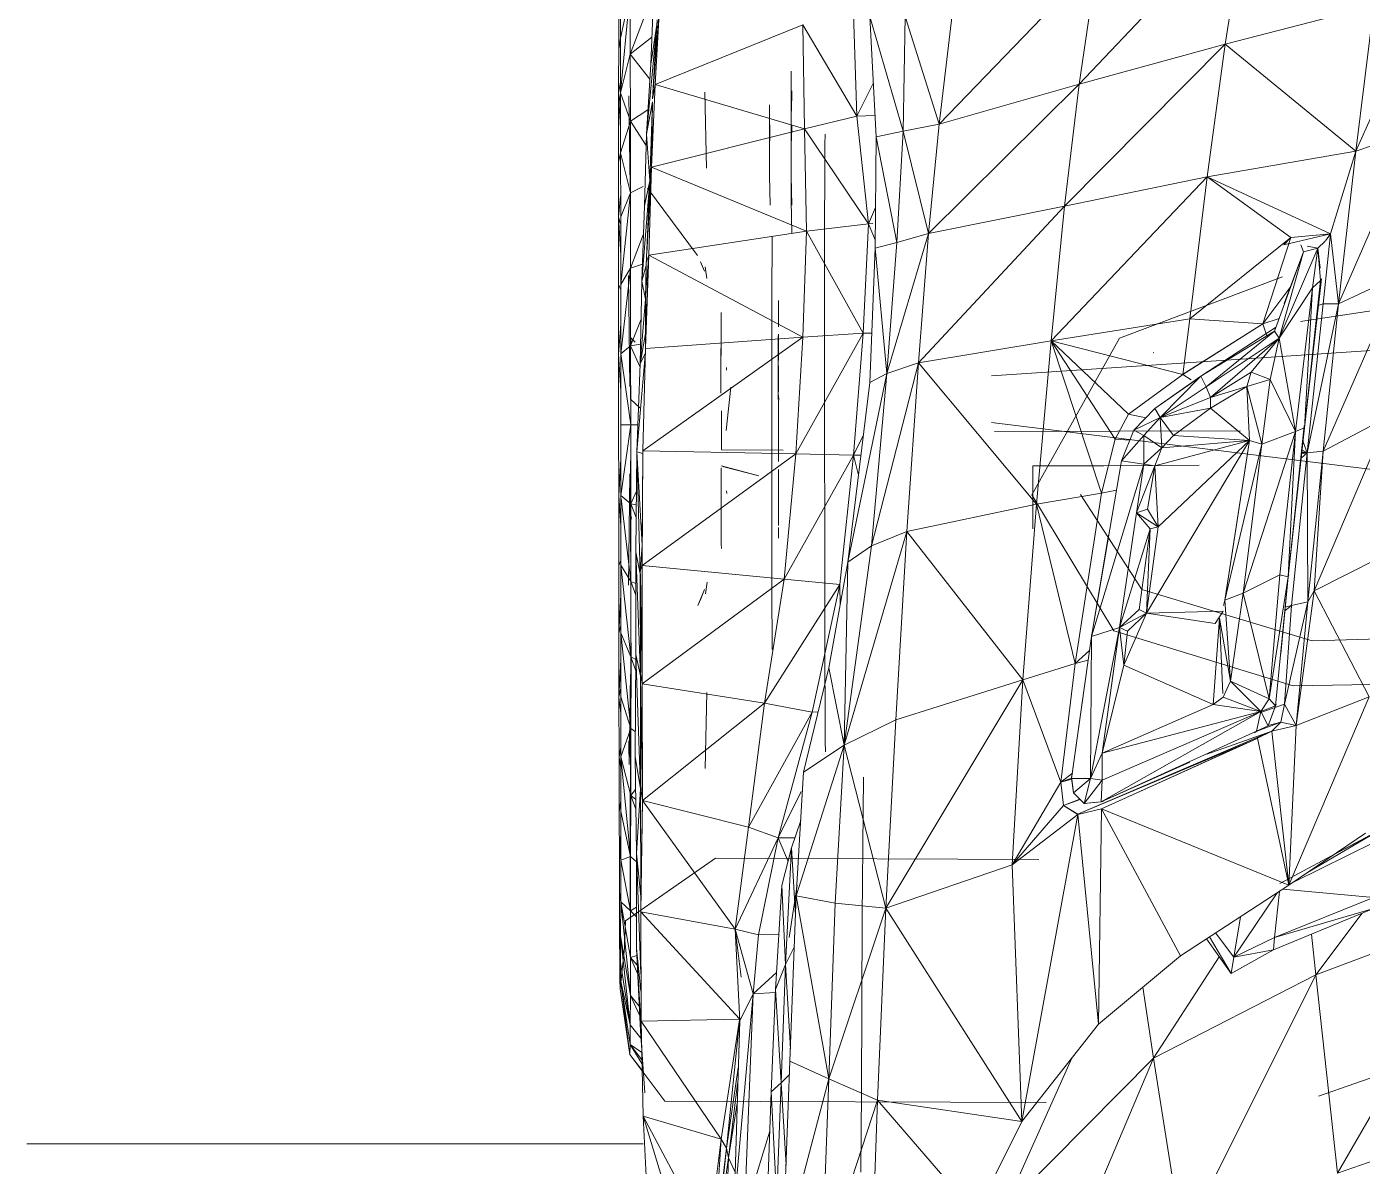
# Model space of a CAD drawing. Header units: inches. Extents: x -10205 to 13964, y -460 to 30702.
# Drawn here: x 77.77 to 106.44, y -325.3 to -300.84 of the extents above; entities that cross this region are included whole.
import ezdxf

# ---------------------------------------------------------------- set-up
doc = ezdxf.new("R2010")
doc.units = ezdxf.units.IN
doc.header["$MEASUREMENT"] = 0
for name, color, linetype, lineweight in [('0-1', 7, 'Continuous', 5), ('0-2', 8, 'Continuous', 9), ('C-TOPO-1', 53, 'Continuous', 9), ('G-IMPT-2', 254, 'Continuous', 9), ('G-IMPT-4', 53, 'Continuous', 9), ('G-IMPT-5', 50, 'Continuous', 9), ('G-IMPT-6', 7, 'Continuous', 9)]:
    doc.layers.add(name, color=color, linetype=linetype, lineweight=lineweight)

# ---------------------------------------------------------------- blocks, each defined once
blk = doc.blocks.new('Land_Rover_Evoque_-_SUV_Car_Vehicle_Automobile_13067 - Land Rover EVOQUE_dwg-1230547-SITE PLAN - CAD FILE')
at = {"layer": 'G-IMPT-2'}
for p, q in [((-0.95771, 1.94282), (-0.95775, 1.91629)), ((-0.95692, 1.9429), (-0.95684, 1.91638)), ((-0.95155, 1.9408), (-0.95684, 1.91638)), ((-0.95155, 1.9408), (-0.95678, 1.88658)), ((-0.95155, 1.9408), (-0.95146, 1.90756)), ((-0.9385, 1.94207), (-0.95146, 1.90756)), ((-0.93877, 1.93847), (-0.94023, 1.90227)), ((-0.81754, 1.86267), (-0.821, 1.92815)), ((-0.94267, 1.86414), (-0.93717, 1.92154)), ((-0.94023, 1.90227), (-0.937, 1.92379)), ((-0.95775, 1.91629), (-0.95777, 1.88647)), ((-0.95683, 1.91035), (-0.95775, 1.91629)), ((-0.95684, 1.91638), (-0.95678, 1.88658)), ((-0.95146, 1.90756), (-0.93964, 1.91682)), ((-0.95678, 1.88658), (-0.95146, 1.90756)), ((-0.95146, 1.90756), (-0.95139, 1.87118)), ((-0.95146, 1.90756), (-0.94075, 1.89411)), ((-0.94023, 1.90227), (-0.94267, 1.86414)), ((-0.95679, 1.8924), (-0.95777, 1.88647)), ((-0.9578, 1.85383), (-0.95777, 1.88647)), ((-0.95673, 1.86739), (-0.95777, 1.88647)), ((-0.95777, 1.88647), (-0.95677, 1.88091)), ((-0.95678, 1.88658), (-0.9567, 1.85396)), ((-0.95678, 1.88658), (-0.95139, 1.87118)), ((-0.95139, 1.87118), (-0.94183, 1.87733)), ((-0.94267, 1.86414), (-0.9393, 1.88171)), ((-0.9393, 1.88171), (-0.94078, 1.83868)), ((-0.95139, 1.87118), (-0.9567, 1.85396)), ((-0.95139, 1.87118), (-0.94282, 1.8579)), ((-0.95139, 1.87118), (-0.95132, 1.83212)), ((-0.94267, 1.86414), (-0.94363, 1.82502)), ((-0.94267, 1.86414), (-0.94078, 1.83868)), ((-0.81804, 1.80205), (-0.81754, 1.86267)), ((-0.95779, 1.8189), (-0.9578, 1.85383)), ((-0.9567, 1.84884), (-0.9578, 1.85383)), ((-0.95665, 1.81905), (-0.9567, 1.85396)), ((-0.95132, 1.83212), (-0.9567, 1.85396)), ((-0.94438, 1.8355), (-0.95132, 1.83212)), ((-0.94509, 1.78395), (-0.94078, 1.83868)), ((-0.94363, 1.82502), (-0.94078, 1.83868)), ((-0.94078, 1.83868), (-0.9427, 1.79273)), ((-0.95779, 1.8189), (-0.95667, 1.83036)), ((-0.95132, 1.83212), (-0.95665, 1.81905)), ((-0.95132, 1.83212), (-0.95661, 1.78225)), ((-0.95132, 1.83212), (-0.95127, 1.7911)), ((-0.9578, 1.78211), (-0.95779, 1.8189)), ((-0.95663, 1.79811), (-0.95779, 1.8189)), ((-0.95779, 1.8189), (-0.95664, 1.81491)), ((-0.95661, 1.78225), (-0.95665, 1.81905)), ((-0.94363, 1.82502), (-0.94509, 1.78395)), ((-0.94438, 1.80928), (-0.95127, 1.7911)), ((-0.57285, 1.80597), (-0.57001, 1.80976)), ((-0.82103, 1.72873), (-0.81804, 1.80205)), ((-0.95127, 1.7911), (-0.95661, 1.78225)), ((-0.95127, 1.7911), (-0.95657, 1.74432)), ((-0.95127, 1.7911), (-0.94476, 1.79324)), ((-0.95127, 1.7911), (-0.95123, 1.74873)), ((-0.94509, 1.78395), (-0.94275, 1.79256)), ((-0.9427, 1.79273), (-0.94319, 1.77414)), ((-0.94509, 1.78395), (-0.94603, 1.739)), ((-0.94509, 1.78395), (-0.94319, 1.77414)), ((-0.68498, 1.75288), (-0.59612, 1.78643)), ((-0.59612, 1.78643), (-0.5961, 1.78643)), ((-0.58633, 1.76203), (-0.42233, 1.78706)), ((-0.58633, 1.76203), (-0.42237, 1.78705)), ((-0.95777, 1.74416), (-0.9578, 1.78211)), ((-0.95661, 1.77932), (-0.9578, 1.78211)), ((-0.95657, 1.74432), (-0.95661, 1.78225)), ((-0.60685, 1.76074), (-0.59164, 1.78099)), ((-0.94603, 1.739), (-0.94319, 1.77414)), ((-0.94319, 1.77414), (-0.94319, 1.75556)), ((-0.5767, 1.77071), (-0.57397, 1.77161)), ((-0.95777, 1.74416), (-0.95659, 1.76049)), ((-0.94552, 1.76328), (-0.95123, 1.74873)), ((-0.75468, 1.73245), (-0.30644, 1.7624)), ((-0.30636, 1.76238), (-0.75468, 1.73245)), ((-0.60464, 1.75428), (-0.60685, 1.76074)), ((-0.60684, 1.76075), (-0.59796, 1.76368)), ((-0.94603, 1.739), (-0.94319, 1.75556)), ((-0.94319, 1.75556), (-0.94319, 1.74735)), ((-0.95123, 1.74873), (-0.95657, 1.74432)), ((-0.95123, 1.74873), (-0.94581, 1.74963)), ((-0.95123, 1.74873), (-0.9461, 1.7372)), ((-0.95123, 1.74873), (-0.95118, 1.70571)), ((-0.68498, 1.75288), (-0.73266, 1.66766)), ((-0.95777, 1.7056), (-0.95777, 1.74416)), ((-0.95777, 1.74416), (-0.95655, 1.7242)), ((-0.95653, 1.70572), (-0.95657, 1.74432)), ((-0.95118, 1.70571), (-0.95657, 1.74432)), ((-0.94795, 1.69108), (-0.94328, 1.74375)), ((-0.94603, 1.739), (-0.94795, 1.69108)), ((-0.94603, 1.739), (-0.94326, 1.74466)), ((-0.66635, 1.74495), (-0.66662, 1.74505)), ((-0.64585, 1.73025), (-0.65056, 1.73323)), ((-0.83286, 1.63096), (-0.82103, 1.72873)), ((-0.63535, 1.71473), (-0.6157, 1.72652)), ((-0.61424, 1.69718), (-0.6157, 1.72652)), ((-0.67062, 1.70956), (-0.68003, 1.71161)), ((-0.65549, 1.69997), (-0.63535, 1.71473)), ((-0.61424, 1.69718), (-0.63535, 1.71473)), ((-0.95777, 1.7056), (-0.95774, 1.66702)), ((-0.95653, 1.70572), (-0.95654, 1.66717)), ((-0.95118, 1.70571), (-0.95654, 1.66717)), ((-0.95118, 1.70571), (-0.95653, 1.70572)), ((-0.94736, 1.7057), (-0.95118, 1.70571)), ((-0.95118, 1.70571), (-0.95118, 1.66269)), ((-0.53285, 1.67953), (-0.75471, 1.70704)), ((-0.61914, 1.70244), (-0.75299, 1.70208)), ((-0.67936, 1.69733), (-0.68739, 1.6979)), ((-0.61424, 1.69718), (-0.67027, 1.60315)), ((-0.61424, 1.69718), (-0.6658, 1.68332)), ((-0.61424, 1.69718), (-0.66387, 1.65008)), ((-0.66187, 1.69313), (-0.65549, 1.69997)), ((-0.61424, 1.69718), (-0.66187, 1.69313)), ((-0.61424, 1.69718), (-0.65549, 1.69997)), ((-0.61424, 1.69718), (-0.62763, 1.61007)), ((-0.58283, 1.69046), (-0.5849, 1.69649)), ((-0.94795, 1.69108), (-0.94838, 1.63637)), ((-0.94795, 1.69108), (-0.94463, 1.69009)), ((-0.94795, 1.69108), (-0.94504, 1.64024)), ((-0.94795, 1.69108), (-0.94597, 1.62461)), ((-0.9446, 1.69009), (-0.94504, 1.64024)), ((-0.66187, 1.69313), (-0.6658, 1.68332)), ((-0.58609, 1.68748), (-0.58283, 1.69045)), ((-0.58283, 1.69045), (-0.58583, 1.68986)), ((-0.58283, 1.69045), (-0.58575, 1.69066)), ((-0.58283, 1.69045), (-0.5857, 1.69107)), ((-0.58283, 1.69045), (-0.58558, 1.69218)), ((-0.95653, 1.68695), (-0.95774, 1.66702)), ((-0.73218, 1.6833), (-0.73221, 1.6491)), ((-0.73213, 1.68332), (-0.73218, 1.6833)), ((-0.73213, 1.68332), (-0.69342, 1.68347)), ((-0.69342, 1.68347), (-0.65617, 1.68363)), ((-0.6658, 1.68332), (-0.66975, 1.65986)), ((-0.6658, 1.68332), (-0.66387, 1.65008)), ((-0.65617, 1.68363), (-0.64151, 1.6837)), ((-0.9577, 1.62906), (-0.95774, 1.66702)), ((-0.95653, 1.65071), (-0.95774, 1.66702)), ((-0.95651, 1.62922), (-0.95654, 1.66717)), ((-0.95118, 1.66269), (-0.95654, 1.66717)), ((-0.94812, 1.66956), (-0.95118, 1.66269)), ((-0.73266, 1.66766), (-0.68804, 1.59355)), ((-0.67281, 1.6161), (-0.70615, 1.66779)), ((-0.70613, 1.66774), (-0.70615, 1.66779)), ((-0.68668, 1.67015), (-0.69477, 1.66857)), ((-0.95115, 1.62031), (-0.95635, 1.66557)), ((-0.95118, 1.66269), (-0.94818, 1.66218)), ((-0.95118, 1.66269), (-0.95115, 1.62031)), ((-0.95118, 1.66269), (-0.94823, 1.65518)), ((-0.66387, 1.65008), (-0.66975, 1.65986)), ((-0.73216, 1.64909), (-0.73221, 1.6491)), ((-0.66387, 1.65008), (-0.67027, 1.60315)), ((-0.94504, 1.64024), (-0.94597, 1.62461)), ((-0.9577, 1.62906), (-0.95652, 1.63184)), ((-0.94838, 1.63637), (-0.94832, 1.58067)), ((-0.94838, 1.63637), (-0.94597, 1.62461)), ((-0.94838, 1.63637), (-0.94591, 1.56892)), ((-0.84322, 1.57328), (-0.83286, 1.63096)), ((-0.95765, 1.59228), (-0.9577, 1.62906)), ((-0.95651, 1.59243), (-0.95651, 1.62922)), ((-0.95116, 1.57927), (-0.95651, 1.62922)), ((-0.95651, 1.62922), (-0.95115, 1.62031)), ((-0.94597, 1.62461), (-0.94591, 1.56892)), ((-0.95116, 1.57927), (-0.95115, 1.62031)), ((-0.95115, 1.62031), (-0.94836, 1.61938)), ((-0.95115, 1.62031), (-0.94835, 1.61294)), ((-0.58007, 1.58807), (-0.67281, 1.6161)), ((-0.58007, 1.58807), (-0.67279, 1.61607)), ((-0.95765, 1.59228), (-0.95651, 1.61307)), ((-0.67027, 1.60315), (-0.68255, 1.57478)), ((-0.67027, 1.60315), (-0.68059, 1.59334)), ((-0.67027, 1.60315), (-0.62852, 1.6043)), ((-0.67027, 1.60315), (-0.63294, 1.59743)), ((-0.63294, 1.59743), (-0.62852, 1.6043)), ((-0.59497, 1.60449), (-0.59123, 1.60735)), ((-0.59123, 1.60735), (-0.59478, 1.60639)), ((-0.95765, 1.59228), (-0.95651, 1.5962)), ((-0.68804, 1.59355), (-0.59039, 1.56361)), ((-0.68059, 1.59334), (-0.68255, 1.57478)), ((-0.95765, 1.59228), (-0.95761, 1.55735)), ((-0.95652, 1.55748), (-0.95651, 1.59243)), ((-0.95116, 1.54023), (-0.95651, 1.59243)), ((-0.95651, 1.59243), (-0.95116, 1.57927)), ((-0.42226, 1.59256), (-0.58007, 1.58807)), ((-0.58003, 1.58807), (-0.58007, 1.58807)), ((-0.95116, 1.54023), (-0.95116, 1.57927)), ((-0.95116, 1.57927), (-0.94834, 1.57789)), ((-0.95116, 1.57927), (-0.94838, 1.57181)), ((-0.94832, 1.58067), (-0.94872, 1.52498)), ((-0.94832, 1.58067), (-0.94591, 1.56892)), ((-0.94832, 1.58067), (-0.94582, 1.50736)), ((-0.70906, 1.57567), (-0.70128, 1.58275)), ((-0.95651, 1.57766), (-0.95761, 1.55735)), ((-0.85704, 1.51653), (-0.84322, 1.57328)), ((-0.702, 1.57756), (-0.70906, 1.57566)), ((-0.94591, 1.56892), (-0.94582, 1.50736)), ((-0.59039, 1.56361), (-0.42274, 1.56617)), ((-0.95761, 1.55735), (-0.95652, 1.5623)), ((-0.95761, 1.55735), (-0.95754, 1.52472)), ((-0.95761, 1.55735), (-0.95652, 1.5486)), ((-0.95654, 1.52484), (-0.95652, 1.55748)), ((-0.95116, 1.54023), (-0.95652, 1.55748)), ((-0.60803, 1.54909), (-0.59517, 1.55357)), ((-0.59713, 1.54381), (-0.61061, 1.53864)), ((-0.59713, 1.54381), (-0.60405, 1.54192)), ((-0.95654, 1.52484), (-0.95116, 1.54023)), ((-0.95118, 1.5038), (-0.95116, 1.54023)), ((-0.95116, 1.54023), (-0.94862, 1.53858)), ((-0.60206, 1.53888), (-0.70762, 1.49358)), ((-0.70762, 1.49358), (-0.60991, 1.53495)), ((-0.63739, 1.52628), (-0.60206, 1.53888)), ((-0.95654, 1.53025), (-0.95754, 1.52472)), ((-0.95754, 1.52472), (-0.95747, 1.49493)), ((-0.95754, 1.52472), (-0.95654, 1.5188)), ((-0.95655, 1.49502), (-0.95654, 1.52484)), ((-0.95654, 1.52484), (-0.95123, 1.47058)), ((-0.95654, 1.52484), (-0.95118, 1.5038)), ((-0.94872, 1.52498), (-0.94813, 1.47222)), ((-0.94872, 1.52498), (-0.94582, 1.50736)), ((-0.861, 1.44909), (-0.85704, 1.51653)), ((-0.82437, 1.51372), (-0.82457, 1.49512)), ((-0.71694, 1.51114), (-0.71065, 1.51596)), ((-0.71694, 1.51113), (-0.71104, 1.51319)), ((-0.95118, 1.5038), (-0.94852, 1.50715)), ((-0.94813, 1.47222), (-0.94582, 1.50736)), ((-0.94582, 1.50736), (-0.9457, 1.44878)), ((-0.71101, 1.51275), (-0.71694, 1.51113)), ((-0.95655, 1.50085), (-0.95747, 1.49493)), ((-0.95123, 1.47058), (-0.95118, 1.5038)), ((-0.95118, 1.5038), (-0.94846, 1.50166)), ((-0.95118, 1.5038), (-0.9484, 1.49641)), ((-0.70661, 1.50181), (-0.71548, 1.49841)), ((-0.71548, 1.49841), (-0.70644, 1.50164)), ((-0.95747, 1.49493), (-0.95739, 1.46843)), ((-0.95659, 1.46851), (-0.95655, 1.49502)), ((-0.95655, 1.49502), (-0.95123, 1.47058)), ((-0.82457, 1.49512), (-0.82515, 1.43766)), ((-0.95657, 1.48347), (-0.95739, 1.46843)), ((-0.59771, 1.45585), (-0.54614, 1.48339)), ((-0.59275, 1.45488), (-0.55098, 1.48337)), ((-0.59023, 1.45659), (-0.54608, 1.47848)), ((-0.58248, 1.46188), (-0.54609, 1.48338)), ((-0.56842, 1.47147), (-0.54609, 1.48338)), ((-0.95739, 1.46843), (-0.95658, 1.47435)), ((-0.95659, 1.46851), (-0.95123, 1.47058)), ((-0.95127, 1.44103), (-0.95123, 1.47058)), ((-0.95123, 1.47058), (-0.94812, 1.46773)), ((-0.94813, 1.47222), (-0.94801, 1.42049)), ((-0.94813, 1.47222), (-0.9457, 1.44878)), ((-0.94813, 1.47222), (-0.94565, 1.40666)), ((-0.95739, 1.46843), (-0.95731, 1.44584)), ((-0.95665, 1.4459), (-0.95659, 1.46851)), ((-0.95127, 1.44103), (-0.95659, 1.46851)), ((-0.95663, 1.45124), (-0.95731, 1.44584)), ((-0.9457, 1.44878), (-0.94566, 1.44463)), ((-0.86057, 1.45489), (-0.86494, 1.42654)), ((-0.86446, 1.35915), (-0.861, 1.44909)), ((-0.65169, 1.41655), (-0.59275, 1.45488)), ((-0.59916, 1.45071), (-0.62274, 1.41569)), ((-0.59783, 1.45157), (-0.60063, 1.42652)), ((-0.60063, 1.42652), (-0.54659, 1.44819)), ((-0.59602, 1.45275), (-0.54659, 1.44819)), ((-0.95731, 1.44584), (-0.95722, 1.42726)), ((-0.9567, 1.42733), (-0.95665, 1.4459)), ((-0.95138, 1.39483), (-0.95665, 1.4459)), ((-0.9513, 1.41559), (-0.95665, 1.4459)), ((-0.95665, 1.4459), (-0.95127, 1.44103)), ((-0.9513, 1.41559), (-0.95127, 1.44103)), ((-0.95127, 1.44103), (-0.94806, 1.44305)), ((-0.95127, 1.44103), (-0.94805, 1.43773)), ((-0.60114, 1.41967), (-0.54662, 1.44234)), ((-0.60063, 1.42652), (-0.54662, 1.44234)), ((-0.48355, 1.44158), (-0.57807, 1.40608)), ((-0.95668, 1.43625), (-0.95722, 1.42726)), ((-0.82515, 1.43766), (-0.82547, 1.34248)), ((-0.61904, 1.43778), (-0.62274, 1.41569)), ((-0.55276, 1.43978), (-0.57807, 1.40608)), ((-0.95722, 1.42726), (-0.95669, 1.43182)), ((-0.95722, 1.42726), (-0.95714, 1.41285)), ((-0.95676, 1.41292), (-0.9567, 1.42733)), ((-0.95145, 1.37893), (-0.9567, 1.42733)), ((-0.95138, 1.39483), (-0.9567, 1.42733)), ((-0.62423, 1.40688), (-0.63588, 1.42683)), ((-0.63266, 1.42892), (-0.62274, 1.41569)), ((-0.62274, 1.41569), (-0.60063, 1.42652)), ((-0.60114, 1.41967), (-0.60063, 1.42652)), ((-0.58045, 1.42828), (-0.57807, 1.40608)), ((-0.95674, 1.41901), (-0.95714, 1.41285)), ((-0.95459, 1.42069), (-0.95691, 1.39846)), ((-0.94801, 1.42049), (-0.94592, 1.37559)), ((-0.94801, 1.42049), (-0.94563, 1.39729)), ((-0.94801, 1.42049), (-0.94551, 1.37703)), ((-0.6376, 1.42571), (-0.62423, 1.40688)), ((-0.62423, 1.40688), (-0.60114, 1.41967)), ((-0.60114, 1.41967), (-0.62274, 1.41569)), ((-0.95714, 1.41285), (-0.95675, 1.41643)), ((-0.95714, 1.41285), (-0.95706, 1.40334)), ((-0.95683, 1.40337), (-0.95676, 1.41292)), ((-0.95145, 1.37893), (-0.95676, 1.41292)), ((-0.95138, 1.39483), (-0.9513, 1.41559)), ((-0.9513, 1.41559), (-0.94783, 1.41664)), ((-0.94736, 1.40653), (-0.9513, 1.41559)), ((-0.9513, 1.41559), (-0.94759, 1.4114)), ((-0.69639, 1.37925), (-0.65169, 1.41655)), ((-0.6307, 1.41599), (-0.66646, 1.36078)), ((-0.62423, 1.40688), (-0.62274, 1.41569)), ((-0.95682, 1.40566), (-0.95706, 1.40334)), ((-0.57807, 1.40608), (-0.66646, 1.36078)), ((-0.95706, 1.40334), (-0.95698, 1.39846)), ((-0.9517, 1.36279), (-0.95698, 1.39846)), ((-0.95161, 1.3628), (-0.95698, 1.39846)), ((-0.95683, 1.40337), (-0.95691, 1.39846)), ((-0.95161, 1.3628), (-0.95691, 1.39846)), ((-0.95161, 1.3628), (-0.95683, 1.40337)), ((-0.95152, 1.36819), (-0.95683, 1.40337)), ((-0.95145, 1.37893), (-0.95683, 1.40337)), ((-0.67234, 1.39932), (-0.66646, 1.36078)), ((-0.95145, 1.37893), (-0.95138, 1.39483)), ((-0.94632, 1.38416), (-0.95138, 1.39483)), ((-0.95138, 1.39483), (-0.94655, 1.38901)), ((-0.95152, 1.36819), (-0.95145, 1.37893)), ((-0.94563, 1.37155), (-0.95145, 1.37893)), ((-0.94592, 1.37559), (-0.94348, 1.34185)), ((-0.73817, 1.3263), (-0.69639, 1.37925)), ((-0.95243, 1.36833), (-0.9517, 1.36279)), ((-0.95161, 1.3628), (-0.95152, 1.36819)), ((-0.94509, 1.35775), (-0.95152, 1.36819)), ((-0.95152, 1.36819), (-0.94514, 1.35983)), ((-0.95152, 1.36819), (-0.94522, 1.36375)), ((-0.48087, 1.37316), (-0.57662, 1.3401)), ((-0.93259, 1.33728), (-0.9517, 1.36279)), ((-0.94501, 1.35395), (-0.95161, 1.3628)), ((-0.95161, 1.3628), (-0.94501, 1.354)), ((-0.71095, 1.36079), (-0.74752, 1.27888)), ((-0.66646, 1.36078), (-0.74752, 1.27888)), ((-0.86845, 1.25408), (-0.86446, 1.35915)), ((-0.82579, 1.29862), (-0.82547, 1.34248)), ((-0.93259, 1.33728), (-0.72502, 1.33653)), ((-0.72502, 1.33653), (-0.72492, 1.33653)), ((-0.76322, 1.2759), (-0.73817, 1.3263))]:
    blk.add_line(p, q, dxfattribs=at)
at = {"layer": 'G-IMPT-4'}
for p, q in [((-0.70696, 1.89138), (-0.61559, 1.98745)), ((-0.61559, 1.98745), (-0.62742, 1.91315)), ((-0.6971, 1.95886), (-0.7831, 1.86959)), ((-0.6971, 1.95886), (-0.70696, 1.89138)), ((-0.55624, 1.85477), (-0.5169, 1.94287)), ((-0.93542, 1.93607), (-0.9393, 1.88326)), ((-0.93787, 1.89105), (-0.93542, 1.93607)), ((-0.82809, 1.8739), (-0.83008, 1.93548)), ((-0.81754, 1.86267), (-0.821, 1.92815)), ((-0.80276, 1.86564), (-0.821, 1.92815)), ((-0.80276, 1.86564), (-0.80178, 1.92821)), ((-0.7831, 1.86959), (-0.80178, 1.92821)), ((-0.77619, 1.92926), (-0.7831, 1.86959)), ((-0.62742, 1.91315), (-0.54638, 1.93395)), ((-0.55624, 1.85477), (-0.54638, 1.93395)), ((-0.9393, 1.88326), (-0.93686, 1.92628)), ((-0.85751, 1.92363), (-0.93787, 1.89105)), ((-0.82809, 1.8739), (-0.85751, 1.92363)), ((-0.85652, 1.86692), (-0.85751, 1.92363)), ((-0.71484, 1.8249), (-0.62742, 1.91315)), ((-0.70696, 1.89138), (-0.62742, 1.91315)), ((-0.63726, 1.84079), (-0.62742, 1.91315)), ((-0.55624, 1.85477), (-0.62742, 1.91315)), ((-0.86385, 1.89229), (-0.86388, 1.88324)), ((-0.86379, 1.89841), (-0.86385, 1.89229)), ((-0.82809, 1.8739), (-0.81907, 1.89166)), ((-0.9523, 1.8849), (-0.95143, 1.83579)), ((-0.93983, 1.84607), (-0.93787, 1.89105)), ((-0.93787, 1.89105), (-0.9393, 1.88326)), ((-0.85652, 1.86692), (-0.93787, 1.89105)), ((-0.91083, 1.88701), (-0.90987, 1.84545)), ((-0.86354, 1.87663), (-0.86352, 1.88765)), ((-0.70696, 1.89138), (-0.78901, 1.80994)), ((-0.7831, 1.86959), (-0.70696, 1.89138)), ((-0.71484, 1.8249), (-0.70696, 1.89138)), ((-0.93983, 1.84607), (-0.93932, 1.88171)), ((-0.87562, 1.88001), (-0.87567, 1.8761)), ((-0.86388, 1.88324), (-0.86385, 1.82789)), ((-0.86379, 1.87995), (-0.86384, 1.87604)), ((-0.87569, 1.87168), (-0.87567, 1.8761)), ((-0.87568, 1.84149), (-0.87569, 1.87168)), ((-0.86386, 1.87162), (-0.86384, 1.87604)), ((-0.86384, 1.84145), (-0.86386, 1.87162)), ((-0.82809, 1.8739), (-0.85652, 1.86692)), ((-0.82809, 1.8739), (-0.81815, 1.87424)), ((-0.82168, 1.81528), (-0.82809, 1.8739)), ((-0.7831, 1.86959), (-0.80276, 1.86564)), ((-0.7831, 1.86959), (-0.78901, 1.80994)), ((-0.93983, 1.84607), (-0.85652, 1.86692)), ((-0.87535, 1.86913), (-0.87538, 1.86043)), ((-0.86351, 1.86908), (-0.86355, 1.86038)), ((-0.82168, 1.81528), (-0.85652, 1.86692)), ((-0.85549, 1.81123), (-0.85652, 1.86692)), ((-0.84535, 1.86405), (-0.84544, 1.85832)), ((-0.81804, 1.80205), (-0.81754, 1.86267)), ((-0.80276, 1.86564), (-0.81754, 1.86267)), ((-0.80623, 1.80501), (-0.81754, 1.86267)), ((-0.80623, 1.80501), (-0.80276, 1.86564)), ((-0.78901, 1.80994), (-0.80276, 1.86564)), ((-0.5656, 1.77164), (-0.52478, 1.86562)), ((-0.55624, 1.85477), (-0.52478, 1.86562)), ((-0.84544, 1.85832), (-0.84551, 1.84145)), ((-0.55624, 1.85477), (-0.63726, 1.84079)), ((-0.56999, 1.80976), (-0.55624, 1.85477)), ((-0.5656, 1.77164), (-0.55624, 1.85477)), ((-0.93983, 1.84607), (-0.94244, 1.799)), ((-0.94126, 1.79817), (-0.93983, 1.84607)), ((-0.93983, 1.84607), (-0.94078, 1.84023)), ((-0.85549, 1.81123), (-0.93983, 1.84607)), ((-0.87568, 1.84149), (-0.87527, 1.82541)), ((-0.86384, 1.84145), (-0.86342, 1.82536)), ((-0.84556, 1.81473), (-0.84551, 1.84145)), ((-0.63726, 1.84079), (-0.72226, 1.75155)), ((-0.63726, 1.84079), (-0.71484, 1.8249)), ((-0.63726, 1.84079), (-0.64661, 1.76353)), ((-0.56999, 1.80976), (-0.63726, 1.84079)), ((-0.63726, 1.84079), (-0.5916, 1.80772)), ((-0.91481, 1.79804), (-0.94199, 1.83473)), ((-0.86385, 1.82789), (-0.86339, 1.80991)), ((-0.82168, 1.81528), (-0.81786, 1.82406)), ((-0.71484, 1.8249), (-0.79444, 1.73957)), ((-0.71484, 1.8249), (-0.78901, 1.80994)), ((-0.72226, 1.75155), (-0.71484, 1.8249)), ((-0.82168, 1.81528), (-0.85549, 1.81123)), ((-0.8456, 1.77992), (-0.84556, 1.81473)), ((-0.82458, 1.75565), (-0.82168, 1.81528)), ((-0.82168, 1.81528), (-0.81936, 1.81537)), ((-0.82168, 1.81528), (-0.818, 1.80655)), ((-0.94126, 1.79817), (-0.85549, 1.81123)), ((-0.87437, 1.77491), (-0.87424, 1.8082)), ((-0.85743, 1.75355), (-0.85549, 1.81123)), ((-0.82458, 1.75565), (-0.85549, 1.81123)), ((-0.80623, 1.80501), (-0.81804, 1.80205)), ((-0.78901, 1.80994), (-0.81166, 1.73366)), ((-0.81166, 1.73366), (-0.80623, 1.80501)), ((-0.78901, 1.80994), (-0.80623, 1.80501)), ((-0.79444, 1.73957), (-0.78901, 1.80994)), ((-0.5916, 1.80772), (-0.64661, 1.76353)), ((-0.5916, 1.80772), (-0.60684, 1.76075)), ((-0.56999, 1.80976), (-0.59554, 1.80381)), ((-0.5916, 1.80772), (-0.59554, 1.80381)), ((-0.56999, 1.80976), (-0.5916, 1.80772)), ((-0.57396, 1.7716), (-0.56999, 1.80976)), ((-0.56999, 1.80976), (-0.57001, 1.80976)), ((-0.5656, 1.77164), (-0.56999, 1.80976)), ((-0.94319, 1.74735), (-0.94126, 1.79817)), ((-0.94126, 1.79817), (-0.94319, 1.75711)), ((-0.94126, 1.79817), (-0.94313, 1.77637)), ((-0.94126, 1.79817), (-0.94263, 1.79447)), ((-0.85743, 1.75355), (-0.94126, 1.79817)), ((-0.82103, 1.72873), (-0.81804, 1.80205)), ((-0.81166, 1.73366), (-0.81804, 1.80205)), ((-0.91322, 1.79449), (-0.91108, 1.78937)), ((-0.91063, 1.79183), (-0.90971, 1.78539)), ((-0.95164, 1.72658), (-0.95244, 1.78708)), ((-0.57398, 1.69147), (-0.53216, 1.78739)), ((-0.5656, 1.77164), (-0.53216, 1.78739)), ((-0.84559, 1.73931), (-0.8456, 1.77992)), ((-0.9514, 1.75335), (-0.95135, 1.76911)), ((-0.87439, 1.69572), (-0.87437, 1.77491)), ((-0.87072, 1.77353), (-0.8707, 1.76806)), ((-0.87072, 1.77353), (-0.87069, 1.7592)), ((-0.8707, 1.76806), (-0.87069, 1.7592)), ((-0.58282, 1.69046), (-0.5656, 1.77164)), ((-0.58282, 1.69046), (-0.57396, 1.7716)), ((-0.57398, 1.69147), (-0.5656, 1.77164)), ((-0.57396, 1.7716), (-0.57394, 1.77173)), ((-0.5656, 1.77164), (-0.57396, 1.7716)), ((-0.90195, 1.76438), (-0.90193, 1.76694)), ((-0.90195, 1.76438), (-0.90195, 1.75271)), ((-0.64661, 1.76353), (-0.72226, 1.75155)), ((-0.60684, 1.76075), (-0.65057, 1.73323)), ((-0.64661, 1.76353), (-0.65056, 1.73321)), ((-0.60684, 1.76075), (-0.65056, 1.73321)), ((-0.64661, 1.76353), (-0.60684, 1.76075)), ((-0.60684, 1.76075), (-0.60685, 1.76074)), ((-0.95084, 1.75012), (-0.9514, 1.75335)), ((-0.9514, 1.75335), (-0.95133, 1.71962)), ((-0.9514, 1.75335), (-0.94886, 1.75079)), ((-0.94462, 1.69162), (-0.85743, 1.75355)), ((-0.94319, 1.74735), (-0.94319, 1.75556)), ((-0.85743, 1.75355), (-0.94319, 1.74735)), ((-0.87082, 1.73504), (-0.87083, 1.75422)), ((-0.87083, 1.75422), (-0.87082, 1.75067)), ((-0.87073, 1.75518), (-0.87069, 1.74086)), ((-0.82458, 1.75565), (-0.86129, 1.69)), ((-0.86129, 1.69), (-0.85743, 1.75355)), ((-0.82458, 1.75565), (-0.85743, 1.75355)), ((-0.82993, 1.68914), (-0.82458, 1.75565)), ((-0.82458, 1.75565), (-0.81993, 1.75567)), ((-0.94462, 1.69162), (-0.94319, 1.74735)), ((-0.90206, 1.74234), (-0.90204, 1.74735)), ((-0.90195, 1.75271), (-0.90194, 1.74355)), ((-0.87069, 1.74086), (-0.87067, 1.74923)), ((-0.72226, 1.75155), (-0.79444, 1.73957)), ((-0.72226, 1.75155), (-0.73014, 1.66256)), ((-0.65056, 1.73321), (-0.72226, 1.75155)), ((-0.72226, 1.75155), (-0.68003, 1.7116)), ((-0.72226, 1.75155), (-0.68739, 1.69792)), ((-0.72226, 1.75155), (-0.69477, 1.66857)), ((-0.90206, 1.74234), (-0.90204, 1.73012)), ((-0.87079, 1.72372), (-0.8708, 1.74291)), ((-0.8708, 1.74291), (-0.87079, 1.73305)), ((-0.84559, 1.73931), (-0.84558, 1.69576)), ((-0.79444, 1.73957), (-0.82007, 1.6398)), ((-0.79444, 1.73957), (-0.81166, 1.73366)), ((-0.79444, 1.73957), (-0.80086, 1.64768)), ((-0.73014, 1.66256), (-0.79444, 1.73957)), ((-0.89899, 1.73695), (-0.89902, 1.73554)), ((-0.87082, 1.73504), (-0.87085, 1.71944)), ((-0.87079, 1.72372), (-0.87079, 1.73305)), ((-0.83286, 1.63096), (-0.81166, 1.73366)), ((-0.81166, 1.73366), (-0.82103, 1.72873)), ((-0.82007, 1.6398), (-0.81166, 1.73366)), ((-0.65056, 1.73321), (-0.68003, 1.7116)), ((-0.90203, 1.72291), (-0.90204, 1.73012)), ((-0.89662, 1.7262), (-0.89915, 1.70264)), ((-0.83286, 1.63096), (-0.82103, 1.72873)), ((-0.95133, 1.71962), (-0.94626, 1.71498)), ((-0.87064, 1.71925), (-0.87062, 1.70255)), ((-0.87062, 1.72184), (-0.8706, 1.71924)), ((-0.90183, 1.71332), (-0.9018, 1.71333)), ((-0.90182, 1.70265), (-0.90183, 1.71332)), ((-0.68003, 1.7116), (-0.68739, 1.69792)), ((-0.53859, 1.71017), (-0.57893, 1.61521)), ((-0.57398, 1.69147), (-0.53859, 1.71017)), ((-0.90182, 1.70265), (-0.90181, 1.69204)), ((-0.87062, 1.70255), (-0.87061, 1.68583)), ((-0.87427, 1.6166), (-0.87439, 1.69572)), ((-0.84558, 1.69576), (-0.84552, 1.65221)), ((-0.82993, 1.68914), (-0.82451, 1.69999)), ((-0.68739, 1.69792), (-0.69477, 1.66857)), ((-0.94503, 1.62906), (-0.94462, 1.69162)), ((-0.94503, 1.62906), (-0.86129, 1.69)), ((-0.94462, 1.69162), (-0.94486, 1.66325)), ((-0.86129, 1.69), (-0.94462, 1.69162)), ((-0.90181, 1.69204), (-0.86822, 1.69189)), ((-0.86759, 1.62157), (-0.86129, 1.69)), ((-0.82993, 1.68914), (-0.86759, 1.62157)), ((-0.82993, 1.68914), (-0.86129, 1.69)), ((-0.83721, 1.61875), (-0.82993, 1.68914)), ((-0.82993, 1.68914), (-0.82582, 1.68916)), ((-0.82993, 1.68914), (-0.82713, 1.67833)), ((-0.5912, 1.60734), (-0.58282, 1.69046)), ((-0.58282, 1.69046), (-0.57398, 1.69147)), ((-0.58235, 1.60936), (-0.58282, 1.69046)), ((-0.58235, 1.60936), (-0.57398, 1.69147)), ((-0.57398, 1.69147), (-0.57893, 1.61521)), ((-0.95133, 1.65243), (-0.95129, 1.6861)), ((-0.90201, 1.67511), (-0.902, 1.68234)), ((-0.90174, 1.68338), (-0.90039, 1.68293)), ((-0.90174, 1.68338), (-0.88145, 1.67786)), ((-0.90039, 1.68293), (-0.88145, 1.67786)), ((-0.87077, 1.68131), (-0.87075, 1.672)), ((-0.87077, 1.68131), (-0.87074, 1.66215)), ((-0.95233, 1.61847), (-0.95162, 1.67899)), ((-0.902, 1.6629), (-0.90201, 1.67511)), ((-0.89896, 1.66972), (-0.89892, 1.66833)), ((-0.87079, 1.66997), (-0.87078, 1.6508)), ((-0.87075, 1.672), (-0.87074, 1.66215)), ((-0.69477, 1.66857), (-0.73014, 1.66256)), ((-0.69477, 1.66857), (-0.70906, 1.57564)), ((-0.90198, 1.65794), (-0.902, 1.6629)), ((-0.90186, 1.66175), (-0.90187, 1.6526)), ((-0.87074, 1.66215), (-0.87076, 1.65439)), ((-0.73014, 1.66256), (-0.80086, 1.64768)), ((-0.73014, 1.66256), (-0.73755, 1.56677)), ((-0.73014, 1.66256), (-0.70906, 1.57564)), ((-0.95133, 1.65243), (-0.95077, 1.65561)), ((-0.95128, 1.6367), (-0.95133, 1.65243)), ((-0.90186, 1.64092), (-0.90187, 1.6526)), ((-0.87076, 1.65439), (-0.87078, 1.6508)), ((-0.84552, 1.65221), (-0.84549, 1.61163)), ((-0.87063, 1.64989), (-0.87068, 1.64395)), ((-0.80086, 1.64768), (-0.83486, 1.53127)), ((-0.80086, 1.64768), (-0.82007, 1.6398)), ((-0.80086, 1.64768), (-0.8068, 1.545)), ((-0.73755, 1.56677), (-0.80086, 1.64768)), ((-0.94503, 1.62906), (-0.94504, 1.64024)), ((-0.90182, 1.63837), (-0.90186, 1.64092)), ((-0.83486, 1.53127), (-0.82007, 1.6398)), ((-0.83286, 1.63096), (-0.82007, 1.6398)), ((-0.84322, 1.57328), (-0.83286, 1.63096)), ((-0.83486, 1.53127), (-0.83286, 1.63096)), ((-0.54404, 1.63292), (-0.57893, 1.61521)), ((-0.94503, 1.62906), (-0.94597, 1.62616)), ((-0.94494, 1.5646), (-0.94594, 1.62461)), ((-0.86759, 1.62157), (-0.94503, 1.62906)), ((-0.94494, 1.5646), (-0.94503, 1.62906)), ((-0.86759, 1.62157), (-0.94494, 1.5646)), ((-0.91468, 1.60729), (-0.91096, 1.61599)), ((-0.91309, 1.61091), (-0.91096, 1.61599)), ((-0.91052, 1.61368), (-0.90961, 1.61998)), ((-0.86759, 1.62157), (-0.87832, 1.5541)), ((-0.83721, 1.61875), (-0.87832, 1.5541)), ((-0.87407, 1.58341), (-0.87427, 1.6166)), ((-0.83721, 1.61875), (-0.86759, 1.62157)), ((-0.85236, 1.54929), (-0.83721, 1.61875)), ((-0.83721, 1.61875), (-0.83712, 1.60724)), ((-0.58877, 1.54189), (-0.57893, 1.61521)), ((-0.58235, 1.60936), (-0.57893, 1.61521)), ((-0.54896, 1.55763), (-0.57893, 1.61521)), ((-0.91468, 1.60729), (-0.91309, 1.61091)), ((-0.84549, 1.61163), (-0.84539, 1.5768)), ((-0.59515, 1.55356), (-0.58235, 1.60936)), ((-0.58235, 1.60936), (-0.5912, 1.60734)), ((-0.58877, 1.54189), (-0.58235, 1.60936)), ((-0.59515, 1.55356), (-0.5912, 1.60734)), ((-0.95098, 1.58705), (-0.95147, 1.49)), ((-0.95098, 1.58705), (-0.9514, 1.46661)), ((-0.85704, 1.51653), (-0.84322, 1.57328)), ((-0.84539, 1.5768), (-0.84531, 1.55006)), ((-0.83486, 1.53127), (-0.84322, 1.57328)), ((-0.70906, 1.57564), (-0.73755, 1.56677)), ((-0.70906, 1.57564), (-0.71694, 1.51113)), ((-0.95124, 1.56984), (-0.95206, 1.52072)), ((-0.94494, 1.5646), (-0.94591, 1.57047)), ((-0.94484, 1.50107), (-0.94589, 1.56892)), ((-0.94484, 1.50107), (-0.94494, 1.5646)), ((-0.87832, 1.5541), (-0.94494, 1.5646)), ((-0.81226, 1.44238), (-0.73755, 1.56677)), ((-0.73755, 1.56677), (-0.8068, 1.545)), ((-0.7435, 1.46606), (-0.73755, 1.56677)), ((-0.73755, 1.56677), (-0.71694, 1.51113)), ((-0.91058, 1.51847), (-0.90969, 1.55995)), ((-0.59275, 1.45488), (-0.54896, 1.55763)), ((-0.58877, 1.54189), (-0.54896, 1.55763)), ((-0.95134, 1.55391), (-0.95206, 1.52072)), ((-0.94484, 1.50107), (-0.87832, 1.5541)), ((-0.88706, 1.48663), (-0.87832, 1.5541)), ((-0.85236, 1.54929), (-0.87832, 1.5541)), ((-0.84531, 1.55006), (-0.84523, 1.53321)), ((-0.59713, 1.54378), (-0.59517, 1.55357)), ((-0.59713, 1.54378), (-0.59515, 1.55356)), ((-0.58877, 1.54189), (-0.59515, 1.55356)), ((-0.85236, 1.54929), (-0.88706, 1.48663)), ((-0.85236, 1.54929), (-0.87091, 1.4808)), ((-0.85236, 1.54929), (-0.84906, 1.5493)), ((-0.8068, 1.545), (-0.83486, 1.53127)), ((-0.81226, 1.44238), (-0.8068, 1.545)), ((-0.60204, 1.53889), (-0.59713, 1.54378)), ((-0.59713, 1.54378), (-0.59712, 1.54381)), ((-0.58877, 1.54189), (-0.59713, 1.54378)), ((-0.69486, 1.49653), (-0.60989, 1.53496)), ((-0.69486, 1.49653), (-0.60991, 1.53495)), ((-0.60989, 1.53496), (-0.60204, 1.53889)), ((-0.60989, 1.53496), (-0.60206, 1.53888)), ((-0.59275, 1.45488), (-0.60989, 1.53496)), ((-0.60204, 1.53889), (-0.58877, 1.54189)), ((-0.59275, 1.45488), (-0.60204, 1.53889)), ((-0.59275, 1.45488), (-0.58877, 1.54189)), ((-0.95214, 1.5335), (-0.95216, 1.52627)), ((-0.83486, 1.53127), (-0.861, 1.44909)), ((-0.83486, 1.53127), (-0.85704, 1.51653)), ((-0.84523, 1.53321), (-0.84511, 1.52761)), ((-0.83981, 1.44522), (-0.83486, 1.53127)), ((-0.81226, 1.44238), (-0.83486, 1.53127)), ((-0.861, 1.44909), (-0.85704, 1.51653)), ((-0.94484, 1.50107), (-0.94582, 1.50891)), ((-0.87091, 1.4808), (-0.8583, 1.50602)), ((-0.7435, 1.46606), (-0.71694, 1.51113)), ((-0.71548, 1.4984), (-0.71694, 1.51113)), ((-0.94572, 1.44051), (-0.94484, 1.50107)), ((-0.94484, 1.50107), (-0.9457, 1.45033)), ((-0.89432, 1.43092), (-0.94484, 1.50107)), ((-0.94484, 1.50107), (-0.88706, 1.48663)), ((-0.7435, 1.46606), (-0.71548, 1.4984)), ((-0.7435, 1.46606), (-0.70762, 1.49355)), ((-0.73817, 1.3263), (-0.70762, 1.49355)), ((-0.71548, 1.4984), (-0.70764, 1.49357)), ((-0.70762, 1.49355), (-0.71548, 1.4984)), ((-0.70762, 1.49355), (-0.69486, 1.49653)), ((-0.69639, 1.37925), (-0.70762, 1.49355)), ((-0.69639, 1.37925), (-0.69486, 1.49653)), ((-0.59275, 1.45488), (-0.69486, 1.49653)), ((-0.65169, 1.41655), (-0.69486, 1.49653)), ((-0.95147, 1.49), (-0.95148, 1.44441)), ((-0.89432, 1.43092), (-0.88706, 1.48663)), ((-0.87091, 1.4808), (-0.88706, 1.48663)), ((-0.87091, 1.4808), (-0.89432, 1.43092)), ((-0.87091, 1.4808), (-0.88163, 1.428)), ((-0.87091, 1.4808), (-0.86201, 1.48084)), ((-0.87091, 1.4808), (-0.86549, 1.46794)), ((-0.55098, 1.48337), (-0.59275, 1.45488)), ((-0.90507, 1.46962), (-0.95411, 1.43559)), ((-0.90511, 1.46962), (-0.7289, 1.469)), ((-0.90511, 1.46962), (-0.90507, 1.46962)), ((-0.7435, 1.46606), (-0.81226, 1.44238)), ((-0.73817, 1.3263), (-0.7435, 1.46606)), ((-0.94572, 1.44051), (-0.9457, 1.45033)), ((-0.86446, 1.35915), (-0.861, 1.44909)), ((-0.84331, 1.34945), (-0.861, 1.44909)), ((-0.83981, 1.44522), (-0.861, 1.44909)), ((-0.59275, 1.45488), (-0.65169, 1.41655)), ((-0.94559, 1.38095), (-0.94572, 1.44051)), ((-0.8919, 1.38218), (-0.94572, 1.44051)), ((-0.89432, 1.43092), (-0.94572, 1.44051)), ((-0.94569, 1.44051), (-0.94569, 1.44336)), ((-0.84331, 1.34945), (-0.83981, 1.44522)), ((-0.81226, 1.44238), (-0.84331, 1.34945)), ((-0.81226, 1.44238), (-0.83981, 1.44522)), ((-0.81672, 1.33781), (-0.81226, 1.44238)), ((-0.73817, 1.3263), (-0.81226, 1.44238)), ((-0.95411, 1.43559), (-0.95459, 1.42069)), ((-0.89101, 1.40477), (-0.89432, 1.43092)), ((-0.89432, 1.43092), (-0.89184, 1.38109)), ((-0.89432, 1.43092), (-0.88163, 1.428)), ((-0.89432, 1.43092), (-0.88454, 1.39574)), ((-0.88163, 1.428), (-0.88454, 1.39574)), ((-0.88163, 1.428), (-0.87052, 1.42806)), ((-0.95459, 1.42069), (-0.95452, 1.42534)), ((-0.65169, 1.41655), (-0.69639, 1.37925)), ((-0.88454, 1.39574), (-0.87176, 1.40731)), ((-0.8947, 1.28233), (-0.88454, 1.39574)), ((-0.89184, 1.38109), (-0.88454, 1.39574)), ((-0.88454, 1.39574), (-0.88932, 1.27597)), ((-0.88454, 1.39574), (-0.87238, 1.39652)), ((-0.89189, 1.38206), (-0.94559, 1.38095)), ((-0.94448, 1.32921), (-0.94559, 1.38095)), ((-0.90195, 1.31661), (-0.94559, 1.38095)), ((-0.90195, 1.31661), (-0.89187, 1.38153)), ((-0.89899, 1.31174), (-0.89188, 1.38109)), ((-0.8947, 1.28233), (-0.89184, 1.38109)), ((-0.69639, 1.37925), (-0.73817, 1.3263)), ((-0.89259, 1.3554), (-0.89899, 1.31174)), ((-0.86845, 1.25408), (-0.86446, 1.35915)), ((-0.84331, 1.34945), (-0.86446, 1.35915)), ((-0.89298, 1.34695), (-0.89802, 1.30637)), ((-0.84331, 1.34945), (-0.86845, 1.25408)), ((-0.84727, 1.24437), (-0.84331, 1.34945)), ((-0.81672, 1.33781), (-0.84331, 1.34945)), ((-0.89314, 1.33613), (-0.89802, 1.30637)), ((-0.81672, 1.33781), (-0.84727, 1.24437)), ((-0.82071, 1.23222), (-0.81672, 1.33781)), ((-0.73817, 1.3263), (-0.81672, 1.33781)), ((-0.76322, 1.2759), (-0.81672, 1.33781)), ((-0.94236, 1.2892), (-0.94448, 1.32921)), ((-0.90949, 1.21408), (-0.94448, 1.32921)), ((-0.90865, 1.26191), (-0.94448, 1.32921)), ((-0.90195, 1.31661), (-0.94448, 1.32921)), ((-0.73817, 1.3263), (-0.76322, 1.2759)), ((-0.88932, 1.27597), (-0.87543, 1.32089)), ((-0.90865, 1.26191), (-0.90195, 1.31661)), ((-0.90572, 1.2497), (-0.89899, 1.31174)), ((-0.90571, 1.25702), (-0.90195, 1.31661)), ((-0.89899, 1.31174), (-0.90571, 1.25702)), ((-0.89899, 1.31174), (-0.90195, 1.31661)), ((-0.89802, 1.30637), (-0.89899, 1.31174)), ((-0.89802, 1.30637), (-0.90572, 1.2497)), ((-0.90227, 1.15779), (-0.89802, 1.30637)), ((-0.89802, 1.30637), (-0.89423, 1.29859))]:
    blk.add_line(p, q, dxfattribs=at)
at = {"layer": 'G-IMPT-5'}
for p, q in [((-0.57687, 1.80193), (-0.57298, 1.80584)), ((-0.58473, 1.79991), (-0.60046, 1.75683)), ((-0.59801, 1.75296), (-0.57687, 1.80193)), ((-0.59801, 1.75296), (-0.58473, 1.79991)), ((-0.58473, 1.79991), (-0.5952, 1.77173)), ((-0.58473, 1.79991), (-0.58624, 1.80382)), ((-0.57687, 1.80193), (-0.58473, 1.79991)), ((-0.57687, 1.80193), (-0.58272, 1.80311)), ((-0.57983, 1.7804), (-0.57687, 1.80193)), ((-0.57687, 1.80193), (-0.57541, 1.78432)), ((-0.57687, 1.80193), (-0.5756, 1.79101)), ((-0.58427, 1.70416), (-0.57494, 1.78532)), ((-0.57541, 1.78432), (-0.58427, 1.70416)), ((-0.57983, 1.7804), (-0.57541, 1.78432)), ((-0.57541, 1.78432), (-0.57494, 1.78532)), ((-0.59801, 1.75296), (-0.57983, 1.7804)), ((-0.58918, 1.70218), (-0.57983, 1.7804)), ((-0.57983, 1.7804), (-0.58427, 1.70416)), ((-0.64073, 1.73229), (-0.6, 1.75881)), ((-0.64073, 1.73229), (-0.60046, 1.75683)), ((-0.63778, 1.72643), (-0.60046, 1.75683)), ((-0.60046, 1.75683), (-0.6, 1.75881)), ((-0.59801, 1.75296), (-0.60046, 1.75683)), ((-0.63778, 1.72643), (-0.59801, 1.75296)), ((-0.63533, 1.72057), (-0.59801, 1.75296)), ((-0.59801, 1.75296), (-0.61324, 1.73434)), ((-0.59801, 1.75296), (-0.60292, 1.73046)), ((-0.59801, 1.75296), (-0.58918, 1.70218)), ((-0.66579, 1.7146), (-0.64073, 1.73229)), ((-0.66284, 1.70972), (-0.64073, 1.73229)), ((-0.63778, 1.72643), (-0.64073, 1.73229)), ((-0.63533, 1.72057), (-0.61324, 1.73434)), ((-0.61324, 1.73434), (-0.6157, 1.72652)), ((-0.61324, 1.73434), (-0.60292, 1.73046)), ((-0.66579, 1.7146), (-0.64175, 1.73131)), ((-0.66284, 1.70972), (-0.63778, 1.72643)), ((-0.63778, 1.72643), (-0.63533, 1.72057)), ((-0.63535, 1.71473), (-0.6157, 1.72652)), ((-0.63533, 1.72057), (-0.6157, 1.72652)), ((-0.60292, 1.73046), (-0.6157, 1.72652)), ((-0.6157, 1.72652), (-0.61424, 1.69718)), ((-0.60735, 1.69526), (-0.6157, 1.72652)), ((-0.60292, 1.73046), (-0.60735, 1.69526)), ((-0.60292, 1.73046), (-0.58918, 1.70218)), ((-0.66284, 1.70972), (-0.63533, 1.72057)), ((-0.63533, 1.72057), (-0.63535, 1.71473)), ((-0.6771, 1.70282), (-0.66579, 1.7146)), ((-0.66284, 1.70972), (-0.6771, 1.70282)), ((-0.67167, 1.69989), (-0.66284, 1.70972)), ((-0.66284, 1.70972), (-0.66579, 1.7146)), ((-0.66284, 1.70972), (-0.63535, 1.71473)), ((-0.66284, 1.70972), (-0.65549, 1.69997)), ((-0.66284, 1.70972), (-0.66187, 1.69313)), ((-0.65549, 1.69997), (-0.63535, 1.71473)), ((-0.68396, 1.68618), (-0.6771, 1.70282)), ((-0.67167, 1.69989), (-0.6771, 1.70282)), ((-0.59315, 1.62299), (-0.58431, 1.70511)), ((-0.59315, 1.62299), (-0.58427, 1.70416)), ((-0.58918, 1.70218), (-0.58427, 1.70416)), ((-0.67167, 1.69989), (-0.68396, 1.68618)), ((-0.67168, 1.68427), (-0.67167, 1.69989)), ((-0.67167, 1.69989), (-0.66187, 1.69313)), ((-0.65549, 1.69997), (-0.66187, 1.69313)), ((-0.61424, 1.69718), (-0.62754, 1.61014)), ((-0.60735, 1.69526), (-0.62754, 1.61014)), ((-0.58918, 1.70218), (-0.61769, 1.61409)), ((-0.60735, 1.69526), (-0.61769, 1.61409)), ((-0.60735, 1.69526), (-0.61424, 1.69718)), ((-0.58918, 1.70218), (-0.60735, 1.69526)), ((-0.58918, 1.70218), (-0.59757, 1.62394)), ((-0.58918, 1.70218), (-0.59315, 1.62299)), ((-0.67168, 1.68427), (-0.66187, 1.69313)), ((-0.66187, 1.69313), (-0.6658, 1.68332)), ((-0.70021, 1.59034), (-0.68396, 1.68618)), ((-0.67168, 1.68427), (-0.70021, 1.59034)), ((-0.67168, 1.68427), (-0.68396, 1.68618)), ((-0.67562, 1.65786), (-0.67168, 1.68427)), ((-0.67562, 1.65788), (-0.6658, 1.68332)), ((-0.67168, 1.68427), (-0.6658, 1.68332)), ((-0.66975, 1.65986), (-0.6658, 1.68332)), ((-0.66975, 1.65986), (-0.67562, 1.65786)), ((-0.66387, 1.65008), (-0.66975, 1.65986)), ((-0.68496, 1.59528), (-0.67562, 1.65786)), ((-0.66387, 1.65008), (-0.67562, 1.65786)), ((-0.66826, 1.64911), (-0.67562, 1.65785)), ((-0.70021, 1.59034), (-0.69095, 1.64556)), ((-0.68496, 1.59528), (-0.66826, 1.64911)), ((-0.67418, 1.6051), (-0.66826, 1.64911)), ((-0.67027, 1.60315), (-0.66387, 1.65008)), ((-0.67027, 1.60315), (-0.66826, 1.64911)), ((-0.66387, 1.65008), (-0.66826, 1.64911)), ((-0.61769, 1.61409), (-0.59757, 1.62394)), ((-0.59757, 1.62394), (-0.60349, 1.5565)), ((-0.60349, 1.5565), (-0.59315, 1.62299)), ((-0.60007, 1.55259), (-0.59315, 1.62299)), ((-0.59757, 1.62394), (-0.59315, 1.62299)), ((-0.59315, 1.62299), (-0.59706, 1.58099)), ((-0.59315, 1.62299), (-0.5927, 1.62395)), ((-0.62837, 1.6074), (-0.62754, 1.61014)), ((-0.61769, 1.61409), (-0.62754, 1.61014)), ((-0.62459, 1.56618), (-0.62754, 1.61014)), ((-0.61769, 1.61409), (-0.62459, 1.56618)), ((-0.61769, 1.61409), (-0.60349, 1.5565)), ((-0.68496, 1.59528), (-0.67418, 1.6051)), ((-0.68496, 1.59528), (-0.67027, 1.60315)), ((-0.68059, 1.59334), (-0.67027, 1.60315)), ((-0.67027, 1.60315), (-0.67418, 1.6051)), ((-0.68496, 1.59528), (-0.70072, 1.51314)), ((-0.68496, 1.59528), (-0.70021, 1.59034)), ((-0.68496, 1.59528), (-0.69434, 1.52682)), ((-0.68255, 1.57478), (-0.68496, 1.59528)), ((-0.68059, 1.59334), (-0.68496, 1.59528)), ((-0.68255, 1.57478), (-0.68059, 1.59334)), ((-0.63392, 1.55344), (-0.6305, 1.60037)), ((-0.62459, 1.56618), (-0.6305, 1.60037)), ((-0.62862, 1.55941), (-0.6305, 1.60037)), ((-0.71106, 1.51309), (-0.70021, 1.59034)), ((-0.70072, 1.51314), (-0.70021, 1.59034)), ((-0.70021, 1.59034), (-0.70024, 1.59131)), ((-0.68255, 1.57478), (-0.69434, 1.52682)), ((-0.68255, 1.57478), (-0.63392, 1.55344)), ((-0.62459, 1.56618), (-0.62853, 1.55735)), ((-0.60349, 1.5565), (-0.62459, 1.56618)), ((-0.62459, 1.56618), (-0.60791, 1.54961)), ((-0.71106, 1.51309), (-0.70498, 1.557)), ((-0.62853, 1.55735), (-0.63392, 1.55344)), ((-0.60791, 1.54961), (-0.62853, 1.55735)), ((-0.60791, 1.54961), (-0.69487, 1.50045)), ((-0.69435, 1.51217), (-0.60791, 1.54961)), ((-0.69434, 1.52682), (-0.63392, 1.55344)), ((-0.69434, 1.52682), (-0.60791, 1.54961)), ((-0.60791, 1.54961), (-0.63392, 1.55344)), ((-0.60791, 1.54961), (-0.61038, 1.53886)), ((-0.60349, 1.5565), (-0.60791, 1.54961)), ((-0.60791, 1.54961), (-0.60007, 1.55259)), ((-0.60791, 1.54961), (-0.604, 1.54182)), ((-0.604, 1.54182), (-0.59961, 1.55357)), ((-0.60007, 1.55259), (-0.604, 1.54182)), ((-0.60349, 1.5565), (-0.60007, 1.55259)), ((-0.60007, 1.55259), (-0.59961, 1.55357)), ((-0.61038, 1.53886), (-0.69487, 1.50045)), ((-0.61038, 1.53886), (-0.61139, 1.53789)), ((-0.61038, 1.53886), (-0.60401, 1.54183)), ((-0.604, 1.54182), (-0.61038, 1.53886)), ((-0.69434, 1.52682), (-0.70072, 1.51314)), ((-0.69487, 1.50045), (-0.64668, 1.52206)), ((-0.69434, 1.52682), (-0.69435, 1.51217)), ((-0.71009, 1.50527), (-0.71109, 1.51408)), ((-0.71106, 1.51309), (-0.71109, 1.51408)), ((-0.70072, 1.51314), (-0.71106, 1.51309)), ((-0.70072, 1.51314), (-0.71009, 1.50527)), ((-0.70072, 1.51314), (-0.7042, 1.49942)), ((-0.70072, 1.51314), (-0.69435, 1.51217)), ((-0.71009, 1.50527), (-0.71106, 1.51309)), ((-0.69435, 1.51217), (-0.7042, 1.49942)), ((-0.69435, 1.51217), (-0.69487, 1.50045)), ((-0.71009, 1.50527), (-0.7101, 1.5053)), ((-0.7042, 1.49942), (-0.71009, 1.50527)), ((-0.69487, 1.50045), (-0.7042, 1.49942)), ((-0.7042, 1.49942), (-0.69727, 1.50013)), ((-0.7042, 1.49942), (-0.70372, 1.49944)), ((-0.69487, 1.50045), (-0.69389, 1.50048)), ((-0.85858, 1.49027), (-0.86354, 1.47537)), ((-0.86892, 1.45485), (-0.86354, 1.47537)), ((-0.86354, 1.47537), (-0.86692, 1.41183)), ((-0.8614, 1.43868), (-0.86354, 1.47537)), ((-0.87231, 1.39814), (-0.86892, 1.45485)), ((-0.86892, 1.45485), (-0.86692, 1.41183)), ((-0.86206, 1.4216), (-0.86692, 1.41183)), ((-0.87231, 1.39814), (-0.86692, 1.41183)), ((-0.86931, 1.34732), (-0.86692, 1.41183)), ((-0.8642, 1.36579), (-0.86692, 1.41183)), ((-0.8747, 1.34243), (-0.87231, 1.39814)), ((-0.87231, 1.39814), (-0.86931, 1.34732)), ((-0.8747, 1.34243), (-0.86931, 1.34732)), ((-0.87172, 1.28329), (-0.86931, 1.34732)), ((-0.86473, 1.3519), (-0.86931, 1.34732)), ((-0.86661, 1.30239), (-0.86931, 1.34732)), ((-0.87661, 1.28622), (-0.8747, 1.34243)), ((-0.8747, 1.34243), (-0.87172, 1.28329))]:
    blk.add_line(p, q, dxfattribs=at)
at = {"layer": 'G-IMPT-6'}
for p, q in [((-0.57807, 1.40608), (-0.48355, 1.44158)), ((-0.56624, 1.29805), (-0.48355, 1.44158)), ((-0.66646, 1.36078), (-0.57807, 1.40608)), ((-0.65071, 1.26061), (-0.57807, 1.40608)), ((-0.57807, 1.40608), (-0.56624, 1.29805)), ((-0.74752, 1.27888), (-0.66646, 1.36078)), ((-0.73273, 1.20413), (-0.66646, 1.36078)), ((-0.66646, 1.36078), (-0.65071, 1.26061)), ((-0.47394, 1.33064), (-0.56624, 1.29805))]:
    blk.add_line(p, q, dxfattribs=at)
blk = doc.blocks.new('Land_Rover_Evoque_-_SUV_Car_Vehicle_Automobile_13067 - Land_Rover_Evoque_-_SUV_Car_Vehicle_Automobile_13067-1230553-SITE PLAN - CAD FILE')
at = {"xscale": 39.40029010366786, "yscale": 39.40029010366786, "zscale": 39.40029010366786, "rotation": 180}
blk.add_blockref('Land_Rover_Evoque_-_SUV_Car_Vehicle_Automobile_13067 - Land Rover EVOQUE_dwg-1230547-SITE PLAN - CAD FILE', (-0.026, 10.27), dxfattribs=at)
blk = doc.blocks.new('1750 Ox - 2nd Phase_rvt-1-SITE PLAN - CAD FILE')
at = {"layer": 'C-TOPO-1'}
blk.add_line((77.774, -324.813), (91.005, -324.813), dxfattribs=at)
at = {"layer": '0-2', "rotation": 180}
blk.add_blockref('Land_Rover_Evoque_-_SUV_Car_Vehicle_Automobile_13067 - Land_Rover_Evoque_-_SUV_Car_Vehicle_Automobile_13067-1230553-SITE PLAN - CAD FILE', (128.187, -366.318), dxfattribs=at)

msp = doc.modelspace()

# ---------------------------------------------------------------- block references
at = {"layer": '0-1'}
msp.add_blockref('1750 Ox - 2nd Phase_rvt-1-SITE PLAN - CAD FILE', (0, 0), dxfattribs=at)

doc.saveas('drawing.dxf')
